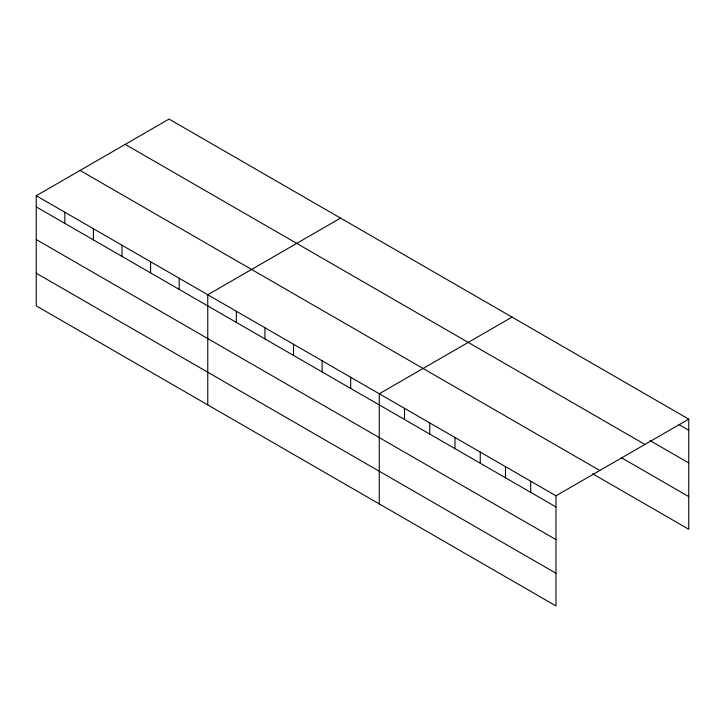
<?xml version="1.0" encoding="UTF-8"?>
<svg xmlns="http://www.w3.org/2000/svg" width="725" height="725" viewBox="0 0 725 725"><rect width="100%" height="100%" fill="white"/><g stroke="black" fill="none" stroke-linecap="round" stroke-linejoin="round"><path stroke-width="1.09" d="M592.633 473.769L688.75 529.268L688.75 419.132L169.034 119.072L36.25 195.732L36.25 305.868L555.966 605.928L555.966 495.791L36.25 195.732M340.542 218.089L207.758 294.758L207.758 404.885M512.049 317.106L379.266 393.775L379.266 503.911M555.966 495.791L688.75 419.132M679.044 424.678L688.75 430.278M649.917 440.519L688.75 462.949M125.217 144.375L644.933 444.425M621.76 457.919L688.75 496.598M80.067 170.438L599.783 470.489M36.25 206.888L555.966 506.938M36.25 239.549L555.966 539.608M36.25 273.207L555.966 573.257M530.727 481.219L530.727 492.366M505.479 466.646L505.479 477.793M480.24 452.065L480.24 463.221M454.992 437.492L454.992 448.648M429.753 422.92L429.753 434.067M404.505 408.347L404.505 419.494M350.683 377.272L350.683 388.419M322.09 360.769L322.09 371.916M293.507 344.266L293.507 355.413M264.924 327.763L264.924 338.91M236.341 311.261L236.341 322.407M179.175 278.246L179.175 289.402M150.592 261.743L150.592 272.899M121.999 245.24L121.999 256.396M93.416 228.738L93.416 239.893M64.833 212.235L64.833 223.391"/></g></svg>
